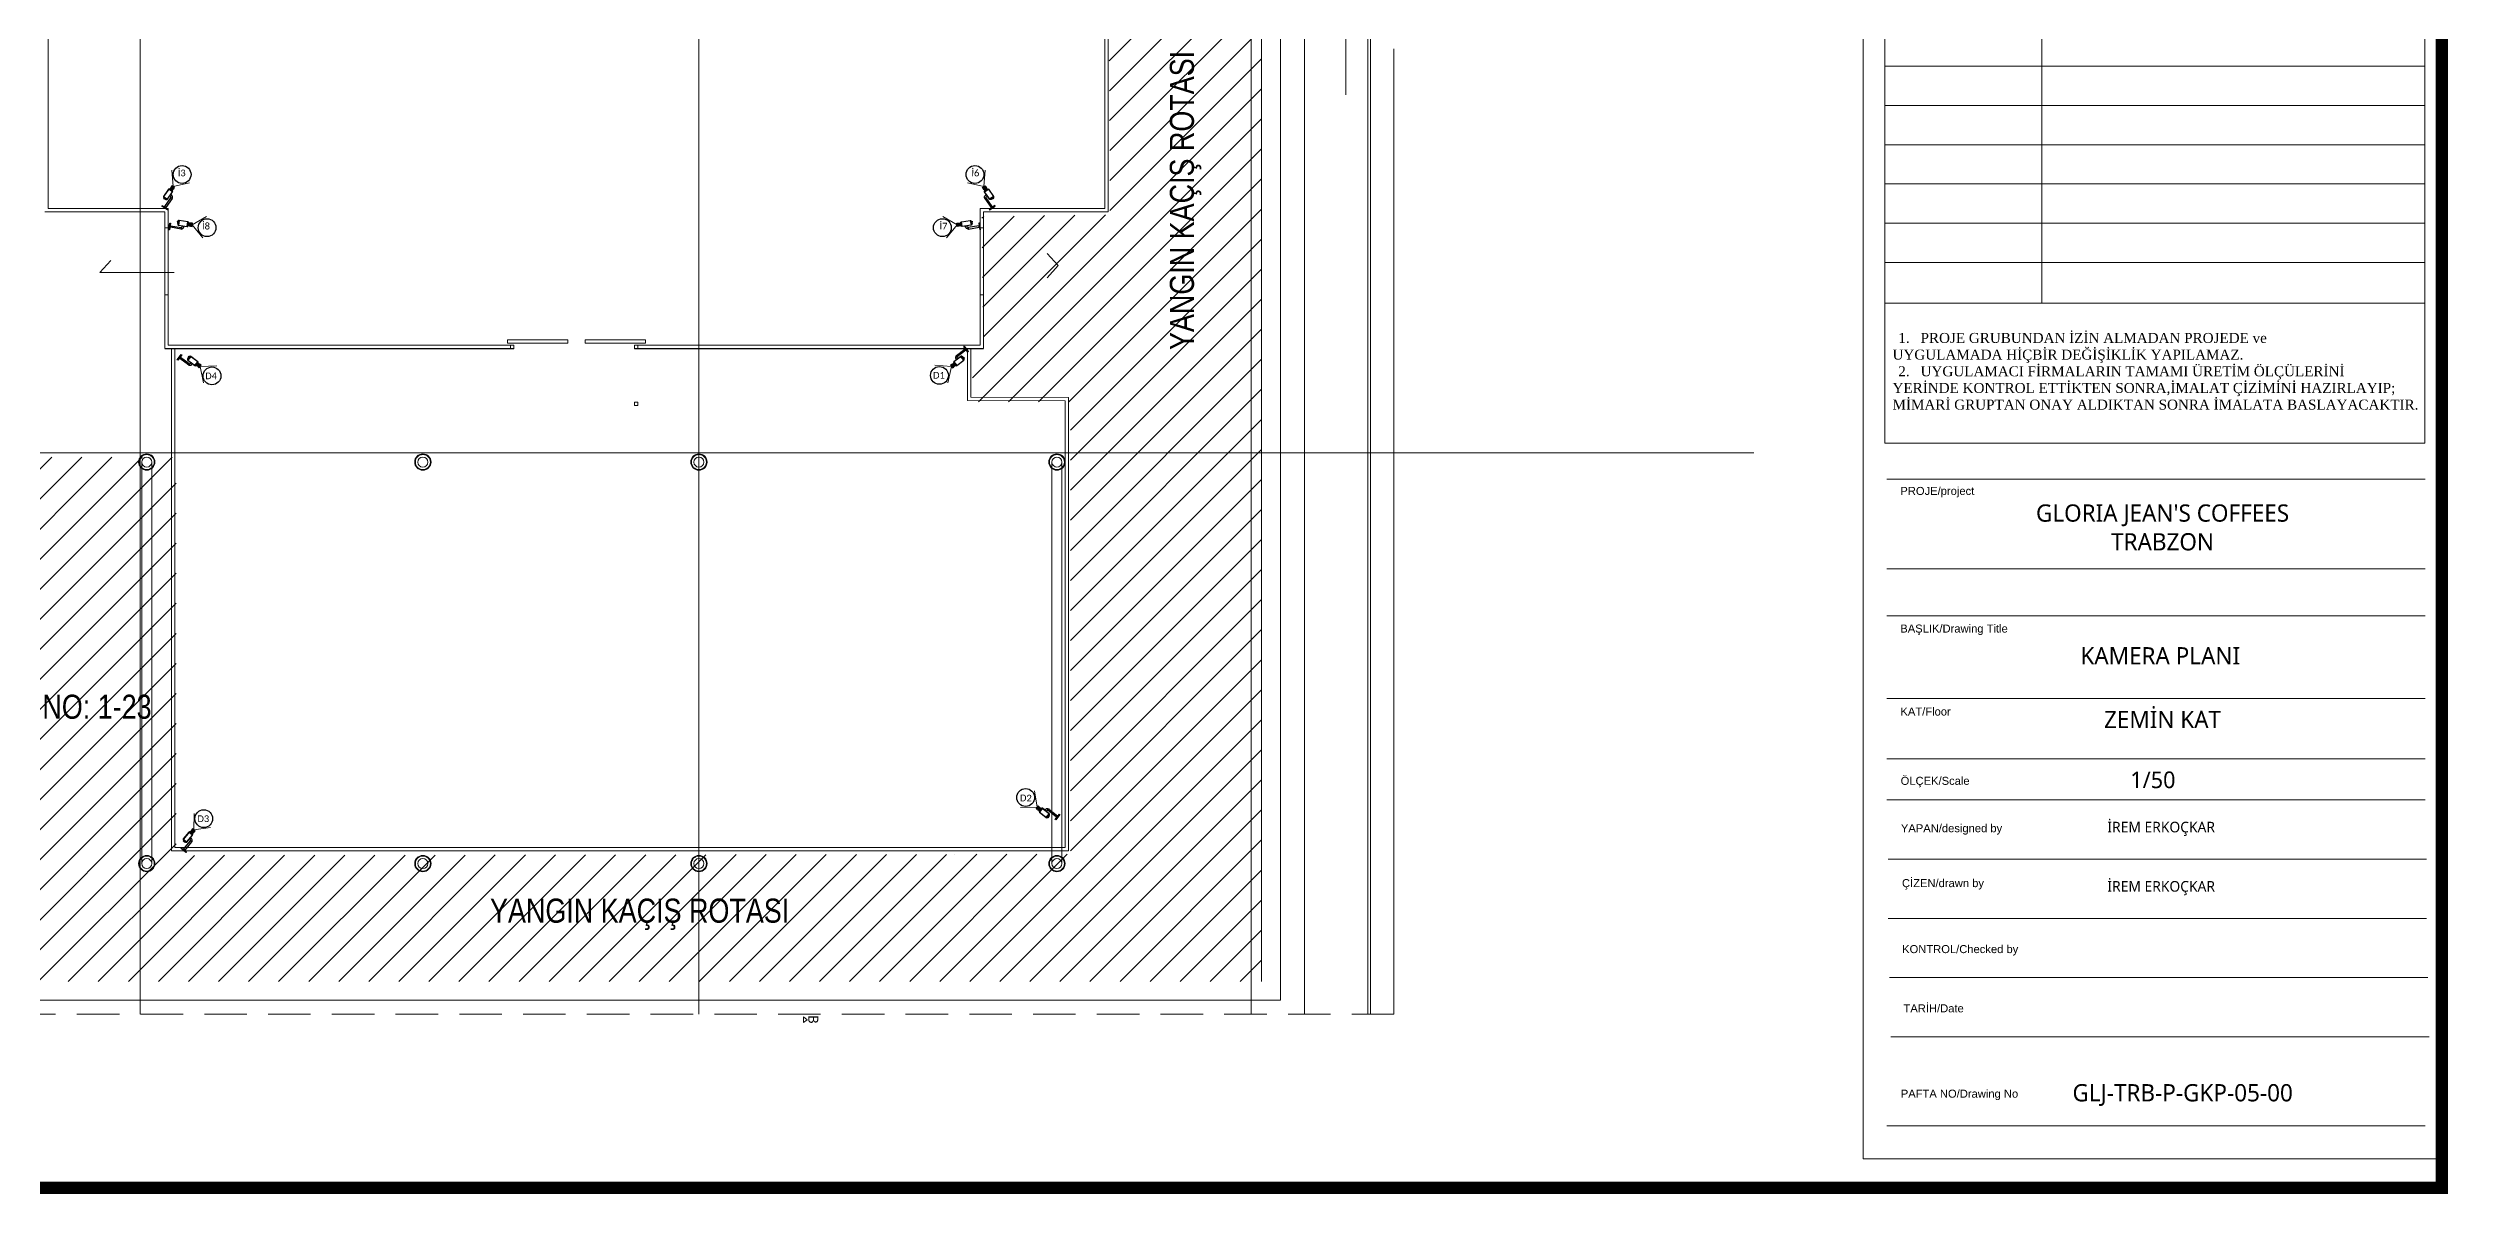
# Model space of a CAD drawing. Header units: millimetres. Extents: x -24 to 530668, y -246875 to -2983.
# Drawn here: x 259647 to 263233, y -116827 to -115114 of the extents above; entities that cross this region are included whole.
import ezdxf
from ezdxf.enums import TextEntityAlignment as Align

# ---------------------------------------------------------------- set-up
doc = ezdxf.new("R2010")
doc.units = ezdxf.units.MM
doc.linetypes.add('DASHED2', pattern=[9.525, 6.35, -3.175])
doc.linetypes.add('Dot & Dashed', pattern=[0.335139, 0.176389, -0.088194, 0, -0.070556])
doc.layers.get('0').update_dxf_attribs({"lineweight": 20})
for name, color, linetype, lineweight in [('aydınlatma yazı', 1, 'Continuous', 20), ('CAM', 141, 'Continuous', 0), ('t_antet', 24, 'Continuous', 20), ('t_cam', 132, 'Continuous', 20), ('T_elektrik', 10, 'Continuous', 9), ('t_tarama', 253, 'Continuous', 5), ('t_yazı', 23, 'Continuous', 25), ('ölçü', 251, 'Continuous', 5)]:
    doc.layers.add(name, color=color, linetype=linetype, lineweight=lineweight)
for name, color, linetype in [('cctv', 3, 'Continuous'), ('SMATV', 4, 'Continuous'), ('wall_gyps', 45, 'Continuous')]:
    doc.layers.add(name, color=color, linetype=linetype)
doc.styles.add('ARIALT', font='arial.ttf', dxfattribs={"height": 10})
doc.styles.get("Standard").update_dxf_attribs({"font": 'times.ttf', "height": 12})
doc.styles.add('txt_tur_1', font='arial.ttf', dxfattribs={"height": 1.5})
doc.styles.add('Ölçü50', font='calibri.ttf', dxfattribs={"width": 0.7})

# ---------------------------------------------------------------- blocks, each defined once
blk = doc.blocks.new('kam')
h = blk.add_hatch(color=1)
edge = h.paths.add_edge_path(flags=16)
edge.add_line((-3143.13, 8517.33), (-3143.83, 8517.33))
edge.add_ellipse((-3143.83, 8517.27), major_axis=(0.0426, 0.0426), ratio=1, start_angle=45, end_angle=135)
edge.add_line((-3143.89, 8517.27), (-3143.89, 8517.03))
edge.add_ellipse((-3143.83, 8517.03), major_axis=(0.0426, 0.0426), ratio=1, start_angle=135, end_angle=225)
edge.add_line((-3143.83, 8516.97), (-3143.13, 8516.97))
edge.add_ellipse((-3143.13, 8517.03), major_axis=(0.0426, 0.0426), ratio=1, start_angle=225, end_angle=315)
edge.add_line((-3143.07, 8517.03), (-3143.07, 8517.27))
edge.add_ellipse((-3143.13, 8517.27), major_axis=(0.0426, 0.0426), ratio=1, start_angle=315, end_angle=405)
edge = h.paths.add_edge_path()
edge.add_line((-3143.13, 8517.34), (-3143.83, 8517.34))
edge.add_ellipse((-3143.83, 8517.27), major_axis=(0.0495, 0.0495), ratio=1, start_angle=45, end_angle=135)
edge.add_line((-3143.9, 8517.27), (-3143.9, 8517.03))
edge.add_ellipse((-3143.83, 8517.03), major_axis=(0.0495, 0.0495), ratio=1, start_angle=135, end_angle=225)
edge.add_line((-3143.83, 8516.96), (-3143.13, 8516.96))
edge.add_ellipse((-3143.13, 8517.03), major_axis=(0.0495, 0.0495), ratio=1, start_angle=225, end_angle=315)
edge.add_line((-3143.06, 8517.03), (-3143.06, 8517.27))
edge.add_ellipse((-3143.13, 8517.27), major_axis=(0.0495, 0.0495), ratio=1, start_angle=315, end_angle=405)
for points in [[(-3143, 8517.25), (-3143.04, 8517.25), (-3143.04, 8517.05), (-3143, 8517.05)], [(-3142.75, 8517.28), (-3142.87, 8517.28), (-3142.87, 8517.02), (-3142.75, 8517.02)]]:
    blk.add_hatch(color=1).paths.add_polyline_path(points)
at = {"color": 1}
for p, q in [((-3143.9, 8517.25), (-3143.96, 8517.25)), ((-3143.96, 8517.25), (-3143.96, 8517.19)), ((-3143.96, 8517.19), (-3143.9, 8517.19)), ((-3143.9, 8517.16), (-3143.93, 8517.16)), ((-3143.93, 8517.16), (-3143.93, 8517.07)), ((-3143.93, 8517.07), (-3143.9, 8517.07)), ((-3143.9, 8517.27), (-3143.9, 8517.03)), ((-3143.89, 8517.27), (-3143.89, 8517.03)), ((-3143.83, 8517.34), (-3143.83, 8516.96)), ((-3143.13, 8517.34), (-3143.83, 8517.34)), ((-3143.13, 8517.33), (-3143.83, 8517.33)), ((-3143.83, 8516.97), (-3143.13, 8516.97)), ((-3143.83, 8516.96), (-3143.13, 8516.96)), ((-3143.13, 8516.96), (-3143.13, 8517.34)), ((-3143.07, 8517.03), (-3143.07, 8517.27)), ((-3143.06, 8517.03), (-3143.06, 8517.27)), ((-3143, 8517.25), (-3143.04, 8517.25)), ((-3143.04, 8517.25), (-3143.04, 8517.05)), ((-3143.04, 8517.05), (-3143, 8517.05)), ((-3143, 8517.05), (-3143, 8517.25)), ((-3142.89, 8517.26), (-3142.98, 8517.26)), ((-3142.98, 8517.26), (-3142.98, 8517.04)), ((-3142.89, 8517.24), (-3142.98, 8517.24)), ((-3142.89, 8517.21), (-3142.98, 8517.21)), ((-3142.89, 8517.18), (-3142.98, 8517.18)), ((-3142.89, 8517.15), (-3142.98, 8517.15)), ((-3142.89, 8517.12), (-3142.98, 8517.12)), ((-3142.89, 8517.1), (-3142.98, 8517.1)), ((-3142.89, 8517.07), (-3142.98, 8517.07)), ((-3142.98, 8517.04), (-3142.89, 8517.04)), ((-3142.89, 8517.04), (-3142.89, 8517.26)), ((-3142.75, 8517.28), (-3142.87, 8517.28)), ((-3142.87, 8517.28), (-3142.87, 8517.02)), ((-3142.87, 8517.02), (-3142.75, 8517.02)), ((-3142.75, 8517.02), (-3142.75, 8517.28))]:
    blk.add_line(p, q, dxfattribs=at)
for centre, major_axis, start_param, end_param in [((-3143.83, 8517.27), (0.0495, 0.0495), 0.785398, 2.356194), ((-3143.83, 8517.03), (0.0495, 0.0495), 2.356194, 3.926991), ((-3143.83, 8517.27), (0.0426, 0.0426), 0.785398, 2.356194), ((-3143.83, 8517.03), (0.0426, 0.0426), 2.356194, 3.926991), ((-3143.13, 8517.27), (0.0495, 0.0495), 5.497787, 7.068583), ((-3143.13, 8517.27), (0.0426, 0.0426), 5.497787, 7.068583), ((-3143.13, 8517.03), (0.0495, 0.0495), 3.926991, 5.497787), ((-3143.13, 8517.03), (0.0426, 0.0426), 3.926991, 5.497787)]:
    blk.add_ellipse(centre, major_axis=major_axis, ratio=1, start_param=start_param, end_param=end_param, dxfattribs=at)
blk = doc.blocks.new('kamera')
at = {"layer": 'cctv', "color": 1}
for p, q in [((-18.9, 10.6), (-19.9, 9.2)), ((-17, 9.2), (-18, 7.8))]:
    blk.add_line(p, q, dxfattribs=at)
for points in [[(-14.1, 11.6), (-13.8, 11.4), (-15.4, 9.2), (-15.6, 9.3)], [(-14, 11.2), (-14, 11.2), (-15.2, 9.3), (-15.2, 9.3)], [(-14, 11.2), (-0.8, 1.9), (-2.1, 0.1), (-15.2, 9.3)], [(2.1, 4.7), (2.9, 4.1), (-2.9, -4.1), (-3.7, -3.6)]]:
    blk.add_lwpolyline(points, close=True, dxfattribs=at)
for centre, radius, start, end in [((-16, 7.7), 4.08, 63.7243, 135.4103), ((-15.9, 7.5), 2.02, 79.4581, 124.8672)]:
    blk.add_arc(centre, radius, start, end, dxfattribs=at)
at = {"layer": 'SMATV', "color": 6, "linetype": 'Dot & Dashed', "extrusion": (0, 0, -1), "xscale": -18.97046912377849, "yscale": 18.97046910458119, "zscale": -18.97046912377849, "rotation": 215.1445265679582}
blk.add_blockref('kam', (-44226, 166452.3), dxfattribs=at)
blk = doc.blocks.new('SKDF')
at = {"layer": 't_tarama'}
h = blk.add_hatch(dxfattribs=at)
h.set_pattern_fill('ANSI31', color=256, scale=10)
h.set_pattern_definition([(45, (232299.487, -125028.596), (-22.45064, 22.45064), [])])
h.paths.add_polyline_path([(259409.8, -111696.1), (259838.2, -111696.1), (259838.2, -112291.4), (261174.6, -112289.6), (261174.6, -111613.9), (261028.2, -111613.6), (261028.2, -111534.1), (261044.7, -111534.1), (261042.4, -111336.5), (261233.7, -111334.1), (261231.4, -110772.4), (261585.9, -110772.8), (261585.9, -110972.6), (261460.2, -110972.6), (261460.2, -111846.1), (261460.2, -112479.8), (259409.8, -112479.8)])
h = blk.add_hatch(dxfattribs=at)
h.set_pattern_fill('ANSI31', color=256, scale=10)
h.set_pattern_definition([(45, (232299.487, -125028.596), (-22.45064, 22.45064), [])])
h.paths.add_polyline_path([(259409.8, -111696.1), (259838.2, -111696.1), (259838.2, -112291.4), (261174.6, -112289.6), (261174.6, -111613.9), (261028.2, -111613.6), (261028.2, -111534.1), (261044.7, -111534.1), (261042.4, -111336.5), (261233.7, -111334.1), (261231.4, -110772.4), (261585.9, -110772.8), (261585.9, -110972.6), (261460.2, -110972.6), (261460.2, -111846.1), (261460.2, -112479.8), (259409.8, -112479.8)])
for p, q in [((259784.5, -112528.6, -17966.2), (259784.5, -109266.3, -17966.2)), ((260619.5, -112528.6, -17966.2), (260619.5, -109266.3, -17966.2)), ((261444.5, -112528.6, -17966.2), (261444.5, -109266.3, -17966.2)), ((261524.5, -112528.6, -17966.2), (261524.5, -109266.3, -17966.2)), ((259647, -111324.7), (259646.9, -110773.6, 0)), ((261585.9, -110772.6, -17966.2), (261585.9, -111154.9, -17966.2)), ((261460.2, -112479.8, -17966.2), (261460.2, -110972.6, 0.6)), ((261618.9, -111060.1, -17966.2), (261618.9, -112528.6, -17966.2)), ((261622.9, -111063.2, -17966.2), (261622.9, -112528.6, -17966.2)), ((261657.7, -112528.6, -17966.3), (261657.7, -111085.9, -17967.5)), ((259821.6, -111329.7), (259642, -111329.7)), ((259647, -111324.7), (259826.6, -111324.7)), ((259724.1, -111420.5), (259740.6, -111402.3)), ((259835.6, -111420.5), (259724.1, -111420.5)), ((261156.4, -111409.9), (261139.9, -111391.7)), ((261156.4, -111409.9), (261139.9, -111428)), ((260338.2, -111529.1, 0), (259826.6, -111529.1, 0)), ((259831.6, -112284.5, 0), (259831.6, -111534.1, 0)), ((259836.6, -112279.5, 0), (259836.6, -111534.1, 0)), ((261039.7, -111529.1, 0), (260528.2, -111529.1, 0)), ((261021, -111534.1, 0), (261020.9, -111611.7, 0)), ((261021, -111534.1, 0), (261021, -111534.5)), ((261026, -111534.1, 0), (261025.9, -111606.8, 0)), ((261020.9, -111611.7, 0), (261166.6, -111612, 0)), ((261025.9, -111606.8, 0), (261171.6, -111607.1, 0)), ((261166.6, -111612, 0), (261166.6, -112279.5, 0)), ((261171.6, -111607.1, 0), (261171.6, -112284.5, 0)), ((258928.1, -111689.6, -17966.2), (262195.9, -111689.6, -17966.2)), ((261166.6, -112279.5, 0), (259836.6, -112279.5, 0)), ((261171.6, -112284.5, 0), (259831.6, -112284.5, 0)), ((261488.4, -112508, -17966.8), (259363.5, -112508, -17966.8)), ((260781.3, -112537.1), (260775.6, -112532.9)), ((260775.6, -112541.3), (260775.6, -112532.9)), ((260781.3, -112537.1), (260775.6, -112541.3))]:
    blk.add_line(p, q, dxfattribs=at)
at = {"layer": 't_tarama', "linetype": 'DASHED2', "ltscale": 10}
blk.add_line((258928.1, -112528.6, -17966.2), (261657.7, -112528.6, -17966.2), dxfattribs=at)
at = {"layer": 't_tarama'}
for points, elevation in [([(261488.4, -112508), (261488.4, -109865.4)], -17966.8), ([(261039.7, -111529.1), (261039.7, -111324.7)], 0), ([(261044.7, -111534.1), (261044.7, -111329.7)], 0), ([(259821.6, -111534.1), (260338.2, -111534.1)], 0), ([(260338.2, -111529.1), (260338.2, -111533.1)], 0), ([(261039.7, -111529.1), (260528.2, -111529.1)], 0), ([(260528.2, -111529.1), (260528.2, -111533.1)], 0), ([(260528.2, -111534.1), (261044.7, -111534.1)], 0), ([(261021, -111534.1), (261026, -111534.1)], 0)]:
    blk.add_lwpolyline(points, dxfattribs=dict(at, elevation=elevation))
for points in [[(261432, -110767.6), (261226.2, -110767.6), (261226.2, -111324.7)], [(261432, -110772.6), (261231.2, -110772.6), (261231.2, -111329.7)], [(259821.6, -111324.7), (259821.6, -111324.7)], [(259821.6, -111324.7), (259821.6, -111324.7)], [(259821.6, -111329.7), (259821.6, -111534.1)], [(259826.6, -111324.7), (259826.6, -111529.1)], [(261039.7, -111324.7), (261226.2, -111324.7)], [(261044.7, -111329.7), (261231.2, -111329.7)], [(259787, -112303.6), (259787, -111703.6)], [(259802, -112303.6), (259802, -111703.6)], [(261147, -111703.6), (261147, -112303.6)], [(261162, -111703.6), (261162, -112303.6)], [(261000.7, -112289.9), (261001, -112289.9)]]:
    blk.add_lwpolyline(points, dxfattribs=at)
blk.add_lwpolyline([(259821.6, -111353.5), (259826.6, -111353.5), (259826.6, -111453.5), (259821.6, -111453.5)], close=True, dxfattribs=at)
at = {"layer": 't_tarama', "elevation": 0}
for points in [[(261039.7, -111353.6), (261044.7, -111353.6), (261044.7, -111453.6), (261039.7, -111453.6)], [(260343.2, -111529.1), (260343.2, -111534.1), (260338.2, -111534.1), (260338.2, -111529.1)], [(260528.2, -111529.1), (260528.2, -111534.1), (260523.2, -111534.1), (260523.2, -111529.1)], [(260528.2, -111614.1), (260528.2, -111619.1), (260523.2, -111619.1), (260523.2, -111614.1)]]:
    blk.add_lwpolyline(points, close=True, dxfattribs=at)
at = {"layer": 't_tarama'}
for centre, radius in [((259794.5, -111703.6), 12.2), ((259794.5, -111703.6), 11.2), ((259794.5, -111703.6), 7.5), ((260207, -111703.6), 12.2), ((260207, -111703.6), 11.2), ((260207, -111703.6), 7.5), ((260619.5, -111703.6), 12.2), ((260619.5, -111703.6), 11.2), ((260619.5, -111703.6), 7.5), ((261154.5, -111703.6), 12.2), ((261154.5, -111703.6), 11.2), ((261154.5, -111703.6), 7.5), ((259794.5, -112303.6), 12.2), ((259794.5, -112303.6), 11.2), ((259794.5, -112303.6), 7.5), ((260207, -112303.6), 12.2), ((260207, -112303.6), 11.2), ((260207, -112303.6), 7.5), ((260619.5, -112303.6), 12.2), ((260619.5, -112303.6), 11.2), ((260619.5, -112303.6), 7.5), ((261154.5, -112303.6), 12.2), ((261154.5, -112303.6), 11.2), ((261154.5, -112303.6), 7.5)]:
    blk.add_circle(centre, radius, dxfattribs=at)
at = {"layer": 't_tarama', "insert": (261323.2, -111536.1, 0), "char_height": 36, "width": 518.455, "attachment_point": 1, "rotation": 90}
blk.add_mtext('{\\fArial|b0|i0|c162|p34;\\W0.8;YANGIN KAÇIŞ ROTASI}', dxfattribs=at)
at = {"layer": 't_tarama', "char_height": 36, "attachment_point": 1}
for s, insert, width in [('{\\fArial|b0|i0|c238|p34;\\W0.8;KONTRAT NO:\\fArial|b0|i0|c162|p34; 1-23}', (259435.1, -112051.2, 0), 1137.259), ('{\\fArial|b0|i0|c162|p34;\\W0.8;YANGIN KAÇIŞ ROTASI}', (260307.4, -112356, 0), 518.455)]:
    blk.add_mtext(s, dxfattribs=dict(at, insert=insert, width=width))
at = {"layer": 't_tarama', "insert": (260782.9, -112542.8, 0), "char_height": 15, "width": 84.413, "attachment_point": 9, "rotation": 270, "style": 'Ölçü50'}
blk.add_mtext('{\\fLucida Sans Unicode|b0|i0|c162|p34;\\W1;B}', dxfattribs=at)
at = {"layer": 't_tarama', "style": 'txt_tur_1'}
for tag, p in [('19S', (258900.9, -109894, -17966.2)), ('20T', (258887.5, -110719, -17966.2)), ('21U', (258887.5, -111705, -17966.2)), ('22V', (258887.5, -112544, -17966.2))]:
    blk.add_attdef(tag, text='', height=30, dxfattribs=at).set_placement(p, align=Align.CENTER)
blk = doc.blocks.new('CAM')
at = {"layer": 'T_elektrik'}
for p, q in [((259764.3, -115273.6, -98566.1), (259762.4, -115249, -98566.1)), ((260975.5, -115273.6, -98566.1), (260977.5, -115249, -98566.1)), ((259764.3, -115273.6, -98566.1), (259788.7, -115267.9, -98566.1)), ((260975.5, -115273.6, -98566.1), (260951.2, -115267.9, -98566.1)), ((259792.8, -115330.9, 0), (259814.2, -115318.5, 0)), ((260935.7, -115330.9, 0), (260914.3, -115318.5, 0)), ((259792.8, -115330.9, 0), (259808.5, -115350.4, 0)), ((260935.7, -115330.9, 0), (260920, -115350.4, 0)), ((259804.6, -115542.5), (259829.3, -115541.6)), ((259804.6, -115542.5), (259809.3, -115567.1)), ((260927.4, -115542.6), (260902.5, -115540.6)), ((260927.4, -115542.6), (260921.7, -115566.7)), ((261055.2, -116201.1), (261051.2, -116176.4)), ((259795.1, -116235), (259795.4, -116210.3)), ((261055.2, -116201.1), (261030.5, -116201.3)), ((259795.1, -116235), (259819.8, -116231.6))]:
    blk.add_line(p, q, dxfattribs=at)
at = {"layer": 'wall_gyps', "color": 2}
for centre in [(259777.6, -115255.5, -98566.1), (260962.3, -115255.5, -98566.1), (259814.9, -115335, 0), (260913.6, -115335, 0), (259822.2, -115556.5), (260909.2, -115555.8), (261038, -116186.6), (259809.9, -116218.2)]:
    blk.add_circle(centre, 13.3, dxfattribs=at)
for p, rotation in [((259751.6, -115305.6, -98566.1), 270.6261801891121), ((259758.5, -115333.1, 0), 206.1823382242412), ((260949.3, -115516.2), 72.78241769145399), ((259773.3, -115528.4), 178.2157640128872), ((261086.1, -116216.1), 356.6264298566083), ((259779.5, -116265.7), 265.4069884222542)]:
    blk.add_blockref('kamera', p, dxfattribs=dict(rotation=rotation))
at = {"xscale": -1}
for p, rotation in [((260988.3, -115305.6, -98566.1), 89.37381981088802), ((260970, -115333.1, 0), 153.8176617757589)]:
    blk.add_blockref('kamera', p, dxfattribs=dict(at, rotation=rotation))
at = {"layer": 'ölçü'}
blk.add_blockref('SKDF', (-69.7, -3981.7), dxfattribs=at)
at = {"layer": 'wall_gyps', "color": 1, "char_height": 10}
for s, insert, attachment_point, rotation in [('{\\fCalibri|b0|i0|c0|p34;İ\\fCalibri|b0|i0|c162|p34;3}', (259782.9, -115248.2), 3, 0.5525), ('{\\fCalibri|b0|i0|c0|p34;İ\\fCalibri|b0|i0|c162|p34;6}', (260957, -115248.2), 1, 359.4475), ('{\\fCalibri|b0|i0|c0|p34;İ\\fCalibri|b0|i0|c162|p34;8}', (259819.2, -115327.7, 98566.1), 3, 359.6441), ('{\\fCalibri|b0|i0|c0|p34;İ\\fCalibri|b0|i0|c162|p34;7}', (260909.3, -115327.7, 98566.1), 1, 0.3559), ('{\\fCalibri|b0|i0|c162|p34;D4}', (259829.6, -115551.4, 98566.1), 3, 0.2853), ('{\\fCalibri|b0|i0|c162|p34;D1}', (260917.2, -115550.5, 98566.1), 3, 0.2853), ('\\pt2.5777;{\\fCalibri|b0|i0|c162|p34;D2}', (261047.2, -116182.5, 98566.1), 3, 359.0502), ('{\\fCalibri|b0|i0|c162|p34;D3}', (259818, -116213.3, 98566.1), 3, 0.2853)]:
    blk.add_mtext_dynamic_manual_height_columns(s, width=9.506, gutter_width=12.5, heights=[0], dxfattribs=dict(at, insert=insert, attachment_point=attachment_point, rotation=rotation))
blk = doc.blocks.new('KAYARK')
at = {"layer": 'CAM', "elevation": 0}
for points in [[(260279.2, -107567.6), (260279.2, -107572.6)], [(260975.8, -107567.6), (260464.2, -107567.6)]]:
    blk.add_lwpolyline(points, dxfattribs=at)
at = {"layer": 't_cam'}
for p, q in [((260279.2, -107567.6, 0), (259762.7, -107567.6, 0)), ((260975.8, -107567.6, 0), (260459.2, -107567.6, 0)), ((260464.2, -107572.6, 0), (260459.2, -107572.6, 0))]:
    blk.add_line(p, q, dxfattribs=at)
at = {"layer": 't_cam', "elevation": 0}
for points in [[(259757.7, -107572.6), (260279.2, -107572.6)], [(260269.5, -107559.5), (260269.5, -107564.5), (260359.5, -107564.5), (260334.7, -107564.5)], [(260269.5, -107559.5), (260359.5, -107559.5)], [(260359.5, -107564.5), (260359.5, -107559.5)], [(260385.8, -107559.5), (260385.8, -107564.5), (260475.8, -107564.5), (260451, -107564.5)], [(260385.8, -107559.5), (260475.8, -107559.5)], [(260464.2, -107572.6), (260980.8, -107572.6)], [(260475.8, -107564.5), (260475.8, -107559.5)]]:
    blk.add_lwpolyline(points, dxfattribs=at)
at = {"layer": 't_cam'}
blk.add_lwpolyline([(260459.2, -107567.6), (260459.2, -107572.6)], dxfattribs=at)

msp = doc.modelspace()

# ---------------------------------------------------------------- linework, layer by layer
at = {"color": 252}
for p, q in [((262359.338, -112994.369, 0), (262359.338, -116774.714, 0)), ((263223.804, -112994.369, 0), (263223.804, -116774.714, 0)), ((262359.338, -116774.714, 0), (263223.804, -116774.714, 0))]:
    msp.add_line(p, q, dxfattribs=at)
at = {"color": 250}
for p, q in [((262625.909, -113501.078, 0), (262625.909, -115495.821, 0)), ((262391.385, -115141.737, 0), (263198.602, -115141.737, 0)), ((262391.385, -115200.331, 0), (263198.602, -115200.331, 0)), ((262391.385, -115258.926, 0), (263198.602, -115258.926, 0)), ((262391.385, -115317.521, 0), (263198.602, -115317.521, 0)), ((262391.385, -115376.385, 0), (263198.602, -115376.385, 0)), ((262391.385, -115434.98, 0), (263198.602, -115434.98, 0)), ((263198.835, -115758.655, 0), (262394.402, -115758.655, 0)), ((262394.402, -115892.862, 0), (263198.835, -115892.862, 0)), ((263198.835, -115962.918, 0), (262394.402, -115962.918, 0)), ((263198.835, -116086.729, 0), (262394.402, -116086.729, 0)), ((263198.835, -116176.8, 0), (262394.402, -116176.8, 0)), ((263198.835, -116237.997, 0), (262394.402, -116237.997, 0)), ((263200.907, -116326.538, 0), (262396.473, -116326.538, 0)), ((263200.907, -116415.08, 0), (262396.473, -116415.08, 0)), ((263202.978, -116503.622, 0), (262398.545, -116503.622, 0)), ((263205.05, -116592.163, 0), (262400.616, -116592.163, 0)), ((263198.835, -116725.316, 0), (262394.402, -116725.316, 0))]:
    msp.add_line(p, q, dxfattribs=at)
at = {"color": 252, "const_width": 18.492, "elevation": 0}
msp.add_lwpolyline([(257078.621, -116817.809), (257078.621, -112994.369), (263223.804, -112994.369), (263223.804, -116817.809)], close=True, dxfattribs=at)
at = {"color": 250, "elevation": 0}
for points in [[(262391.385, -113501.078), (262391.385, -115705.099), (263198.602, -115705.099), (263198.602, -113501.078)], [(263198.602, -115495.821), (262391.385, -115495.821)]]:
    msp.add_lwpolyline(points, dxfattribs=at)

# ---------------------------------------------------------------- block references
at = {"layer": 'aydınlatma yazı', "color": 2}
msp.add_blockref('KAYARK', (63.959, -7991.119, 0), dxfattribs=at)
at = {"layer": 'ölçü'}
msp.add_blockref('CAM', (69.717, -47.908), dxfattribs=at)

# ---------------------------------------------------------------- texts
at = {"color": 250, "insert": (262403.041, -115597.678, 0), "char_height": 14.94846, "width": 1027.79919, "attachment_point": 4}
msp.add_mtext('\\pi-33.306,l41.912,t41.912;1.^IPROJE GRUBUNDAN İZİN ALMADAN PROJEDE ve \\P\\pi0,l0;UYGULAMADA HİÇBİR DEĞİŞİKLİK YAPILAMAZ.\\P\\pi-33.306,l41.912;2.^IUYGULAMACI FİRMALARIN TAMAMI ÜRETİM ÖLÇÜLERİNİ \\P\\pi0,l0;YERİNDE KONTROL ETTİKTEN SONRA,İMALAT ÇİZİMİNİ HAZIRLAYIP;\\PMİMARİ GRUPTAN ONAY ALDIKTAN SONRA İMALATA BASLAYACAKTIR.', dxfattribs=at)
at = {"color": 7}
for s, insert, char_height, width, attachment_point in [("{\\fLucida Sans Unicode|b0|i0|c162|p34;GLORIA JEAN'S COFFEES\\PTRABZON}", (262806.536, -115831.033, 0), 25.77586, 621.92986, 5), ('{\\fLucida Sans Unicode|b0|i0|c162|p34;ZEMİN KAT}', (262806.536, -116117.878, 0), 25.77586, 621.92986, 5), ('{\\fLucida Sans Unicode|b0|i0|c162|p34;1/50}', (262792.098, -116208.236, 0), 24.82819, 462.99057, 5), ('{\\fLucida Sans Unicode|b0|i0|c162|p34;İREM ERKOÇKAR}', (262724.023, -116281.345, 0), 15.89004, 607.75366, 4), ('{\\fLucida Sans Unicode|b0|i0|c162|p34;İREM ERKOÇKAR}', (262724.023, -116369.94, 0), 15.89004, 607.75366, 4)]:
    msp.add_mtext(s, dxfattribs=dict(at, insert=insert, char_height=char_height, width=width, attachment_point=attachment_point))
at = {"layer": 't_antet', "char_height": 25.77586, "width": 621.92986, "attachment_point": 5}
for s, insert in [('{\\fLucida Sans Unicode|b0|i0|c162|p34;KAMERA PLANI}', (262803.077, -116022.697, 0)), ('{\\fLucida Sans Unicode|b0|i0|c162|p34;GLJ-TRB-P-GKP-05-00}', (262836.568, -116679.158, 0))]:
    msp.add_mtext(s, dxfattribs=dict(at, insert=insert))
at = {"layer": 't_yazı', "style": 'ARIALT'}
msp.add_text('PAFTA NO/Drawing No', height=11.95631, dxfattribs=at).set_placement((262503.106, -116677.109, 0), align=Align.MIDDLE_CENTER)
for s, insert, char_height, width, attachment_point in [('PROJE/project', (262469.996, -115770.352, 0), 11.95631, 222.38623, 2), ('BAŞLIK/Drawing Title', (262494.946, -115976.021, 0), 11.95631, 222.38623, 2), ('KAT/Floor', (262452.444, -116100.041, 0), 11.9563, 222.38623, 2), ('ÖLÇEK/Scale', (262466.677, -116203.592, 0), 11.95631, 80.76714, 2), ('YAPAN/designed by', (262491.221, -116274.398, 0), 11.95631, 222.38623, 2), ('ÇİZEN/drawn by', (262478.428, -116356.463, 0), 11.95631, 222.38623, 2), ('KONTROL/Checked by', (262417.385, -116455.072, 0), 11.95631, 199.78729, 1), ('TARİH/Date', (262419.456, -116543.614, 0), 11.9563, 199.78729, 1)]:
    msp.add_mtext(s, dxfattribs=dict(at, insert=insert, char_height=char_height, width=width, attachment_point=attachment_point))

doc.saveas('drawing.dxf')
